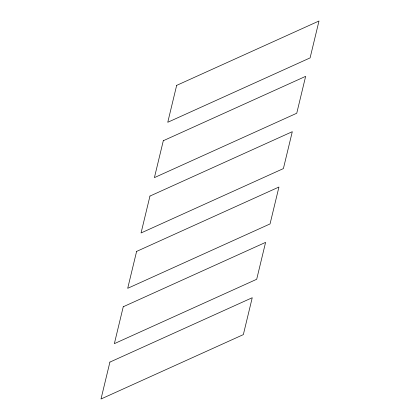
<?xml version="1.0" encoding="UTF-8"?>
<svg xmlns="http://www.w3.org/2000/svg" width="420" height="420" viewBox="0 0 420 420"><rect width="100%" height="100%" fill="white"/><g stroke="black" fill="none" stroke-linecap="round" stroke-linejoin="round"><path stroke-width="0.63" d="M109.904 362.103L101.005 399L243.343 334.619L252.242 297.722L109.904 362.103M123.254 306.757L114.356 343.655L256.694 279.274L265.592 242.377L123.254 306.757M136.605 251.417L127.706 288.309L270.044 223.928L278.943 187.031L136.605 251.417M149.956 196.072L141.057 232.969L283.395 168.583L292.294 131.691L149.956 196.072M163.306 140.726L154.408 177.623L296.746 113.242L305.644 76.346L163.306 140.726M176.657 85.381L167.759 122.278L310.096 57.897L318.995 21L176.657 85.381"/></g></svg>
